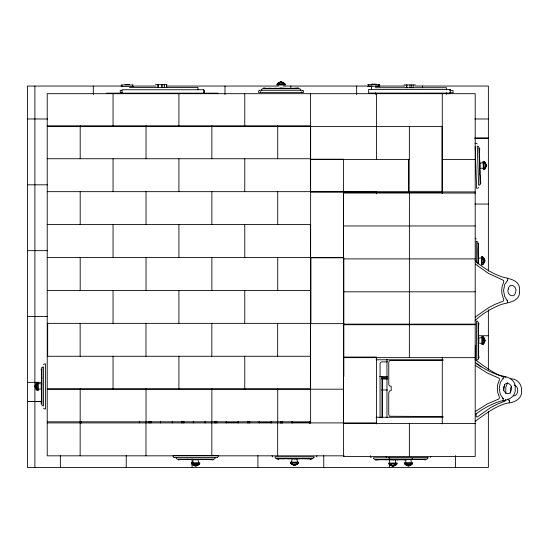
<?xml version="1.0" encoding="UTF-8"?>
<svg xmlns="http://www.w3.org/2000/svg" width="549" height="549" viewBox="0 0 549 549"><rect width="100%" height="100%" fill="white"/><g stroke="black" fill="none" stroke-linecap="round" stroke-linejoin="round"><path stroke-width="0.82" d="M475.304 360.473L475.304 345.28M310.597 458.895L310.583 459.239L310.597 458.669M424.555 459.52L424.542 459.863L424.555 459.232M386.963 359.382L386.963 417.556M503.68 390.517L504.648 384.595M41.779 403.81L41.12 403.81C41.731 397.222 41.786 392.219 41.12 385.933C42.3 383.593 40.804 380.8 41.758 378.192C40.949 375.193 42.122 372.599 41.12 369.045L41.779 369.045M317.048 455.814L316.272 456.83M431.006 456.439L430.224 457.461M192.795 462.8L193.207 459.856M291.649 462.134L292.164 458.442M405.601 462.766L406.02 459.815M486.037 166.882L485.954 167.122A4.673 3.953 -38.3 0 1 485.337 168.275L484.911 168.817A5.449 4.612 -73.7 0 1 484.184 169.517A5.408 4.57 -73.7 0 0 485.131 168.55M478.666 187.442L477.946 188.211L476.621 188.293L475.173 146.679M484.417 262.154L484.328 262.388A4.673 3.953 -36.6 0 1 483.676 263.527L483.237 264.055A5.449 4.612 -72 0 1 482.489 264.728A5.408 4.57 -72 0 0 483.463 263.794M484.643 341.958L484.561 342.192A4.673 3.953 -36.6 0 1 483.902 343.331L483.47 343.859A5.449 4.612 -72 0 1 482.722 344.532A5.408 4.57 -72 0 0 483.696 343.592M35.445 384.979L35.534 384.739A4.673 3.953 -36.3 0 1 36.193 383.607L36.632 383.085A5.449 4.612 -71.7 0 1 37.387 382.413A5.408 4.57 -71.7 0 0 36.406 383.346M43.529 364.687L44.27 363.946L45.594 363.905L45.594 408.943L44.27 408.909L43.529 408.161M391.217 459.842C386.022 459.945 381.342 459.341 375.557 460.172L375.557 459.513M412.395 458.6L411.908 459.239C408.676 459.884 405.485 459.211 402.156 459.534C398.519 459.623 395.328 459.06 391.108 459.863L391.108 459.204M485.11 168.042C486.139 166.546 484.637 169.442 485.282 167.651M483.559 343.351L484.211 342.583L483.69 343.31M507.42 280.512L507.777 279.276L507.235 278.501M503.069 378.398L503.426 377.163L502.884 376.388M507.653 382.632L505.814 387.409L505.814 393.64M36.193 383.751L35.884 384.348L36.406 383.627M511.332 386.489L510.268 388.877L510.522 393.063M507.578 280.34L504.682 284.554L503.557 290.572L504.675 296.59L507.695 301.044L507.228 302.657M503.227 378.227L500.331 382.44L499.206 388.452L500.324 394.477L503.344 398.931L502.877 400.537M278 83.187L277.739 83.414A5.449 4.612 -18.3 0 0 277.067 84.162A5.408 4.57 -18.3 0 1 278 83.187L278.261 82.974A4.673 3.953 -53.7 0 1 279.393 82.316L279.633 82.22M198.759 464.619L199.019 464.392A5.449 4.612 -18.3 0 0 199.692 463.637A5.408 4.57 -18.3 0 1 198.759 464.619L198.498 464.831A4.673 3.953 -53.7 0 1 197.366 465.49L197.125 465.579M297.613 463.946L297.874 463.72A5.449 4.612 -18.3 0 0 298.546 462.972A5.408 4.57 -18.3 0 1 297.613 463.946L297.345 464.159A4.673 3.953 -53.7 0 1 296.213 464.818L295.98 464.914M396.021 464.879L396.282 464.653A5.449 4.612 -18.3 0 0 396.954 463.905A5.408 4.57 -18.3 0 1 396.021 464.879L395.76 465.092A4.673 3.953 -53.7 0 1 394.628 465.751L394.388 465.847M411.572 464.578L411.832 464.351A5.449 4.612 -18.3 0 0 412.505 463.603A5.408 4.57 -18.3 0 1 411.572 464.578L411.304 464.79A4.673 3.953 -53.7 0 1 410.172 465.449L409.938 465.538M475.063 320.424C482.935 313.452 492.041 307.804 501.964 304.27C509.493 302.3 520.555 301.161 519.574 290.586C520.569 280.004 509.506 278.844 501.971 276.895C492.041 273.368 482.935 267.72 475.063 260.748M478.282 263.726C478.68 257.001 477.747 250.715 478.639 243.351L477.98 243.358M475.304 411.53L487.279 403.913L498.966 398.938L499.487 397.716L497.703 392.254L497.353 388.452L497.703 384.65L499.405 379.73L499.261 378.316L487.279 373.025L475.304 365.414M475.551 414.303C483.161 408.477 491.726 403.844 500.914 401.079C508.045 400.537 516.019 396.996 515.223 388.472C516.026 379.949 508.058 376.381 500.921 375.852C491.726 373.094 483.161 368.468 475.551 362.642M475.187 317.15L488.411 307.804L494.889 304.421L502.932 301.25L503.838 299.829L502.054 294.374L501.704 290.565L502.054 286.763L503.756 281.843L503.611 280.429L488.411 273.368L475.187 264.021M509.204 402.609L509.671 400.996L507.983 399.034M259.341 90.304L258.6 91.052L258.558 92.376L303.597 92.376L303.563 91.052L302.815 90.304M217.418 457.502L218.166 456.754L218.2 455.43L173.161 455.43L173.196 456.754L173.944 457.502M475.187 421.22C485.165 414.337 495.054 406.178 507.242 403.144C514.372 402.602 522.346 399.061 521.55 390.538C521.969 384.135 517.062 378.632 510.57 378.824M479.442 163.293L483.106 162.648M478.666 258.263L481.617 257.838M478.158 338.177L481.844 337.635M38.224 389.31L41.175 388.898M411.777 459.232C416.629 460.055 420.582 458.827 425.873 459.863L425.873 459.204M513.747 396.007C518.963 395.465 519.1 386.077 514.077 385.048M475.05 143.282L476.381 143.275L477.15 143.989M479.051 148.285L479.709 148.257C479.325 154.866 479.442 159.869 480.327 166.127C479.236 168.509 480.821 171.24 479.963 173.889C480.876 176.853 479.799 179.482 480.917 183.002L480.258 183.03M478.213 323.162L478.872 323.155C478.296 329.743 478.268 334.753 478.968 341.032C477.802 343.379 479.304 346.158 478.371 348.78C479.195 351.772 478.035 354.366 479.057 357.921L478.399 357.921M478.412 324.473L478.55 324.473M280.56 81.575L281.603 81.575M280.024 82.103L282.131 82.103M371.44 84.134L376.182 84.134M124.863 84.471L129.605 84.471M276.868 84.471L285.295 84.471M155.47 84.663L166.848 84.663M367.713 84.663L379.826 84.663M121.13 84.999L133.249 84.999M276.868 84.999L285.295 84.999M404.009 84.951L415.38 84.951M121.953 86.056L27.45 86.056L27.45 467.425L488.37 467.425L488.37 411.716M132.892 86.056L156.04 86.056M166.326 86.056L278.851 86.056M283.49 86.056L372.057 86.056M375.482 86.056L404.634 86.056M414.92 86.056L488.37 86.056L488.37 271.172M367.713 86.241L379.826 86.241M121.13 86.577L133.249 86.577M129.42 87.428L197.956 87.428L197.956 89.604M375.379 87.716L446.495 87.716L446.495 89.885M259.615 90.269L302.547 90.269M121.967 90.331L120.265 90.331L120.265 92.438L121.967 92.438M449.672 90.612L453.076 90.612L453.076 92.719L449.672 92.719M106.458 93.165L161.914 93.165M162.538 93.165L217.994 93.165M27.45 118.982L47.708 118.982M474.864 118.982L488.37 118.982M47.269 125.817L310.638 125.817L310.638 158.743L47.221 158.743M47.221 126.606L442.281 126.606M474.864 138.073L488.37 138.073M474.864 138.204L488.37 138.204M310.59 159.533L409.355 159.533L409.355 126.606M442.281 159.533L475.201 159.533M27.45 184.821L47.708 184.821M442.062 191.361L409.142 191.361L409.142 159.725M47.221 191.663L409.403 191.663L409.355 357.653M442.281 191.924L475.201 191.924M310.638 192.123L376.436 192.191L376.436 193.9M375.646 192.452L442.707 192.452M343.516 193.042L475.201 193.042M474.864 204.05L488.37 204.05M47.221 224.582L310.638 224.582L310.59 257.508M343.516 225.968L475.201 225.968M27.45 250.667L47.708 250.667M47.221 257.508L343.564 257.508L343.564 159.203L310.638 159.203L310.59 389.193M343.516 258.888L475.201 258.888M47.221 290.428L310.638 290.428M343.516 291.807L475.201 291.807M27.45 316.512L47.708 316.512M47.221 323.347L310.59 323.347L310.638 423.368M343.825 323.649L310.906 323.649L310.906 257.804L343.825 257.804L343.825 376.49M343.516 324.136L475.201 324.136M343.516 324.733L475.201 324.733M478.241 335.734L488.37 335.734M47.221 356.274L310.59 356.274M343.516 357.063L376.436 357.063L376.436 423.924M343.516 357.653L475.201 357.653M376.044 359.78L443.16 359.78M443.139 360.384L390.27 360.384L389.186 361.029L388.74 362.58L388.795 384.65L389.502 385.981L391.183 386.276L391.183 390.662L389.502 390.957L388.74 392.858L388.74 414.358L389.502 416.259L443.139 416.554M387.47 361.853L381.13 361.921L380.052 363.479L380.052 417.707M379.743 376.49L387.457 376.49M381.912 378.007L387.045 378.007M381.994 378.131L387.381 378.131M381.569 378.199L387.656 378.199M381.418 378.467L387.114 378.467M381.61 378.542L384.966 378.542M381.569 378.659L387.553 378.659M381.665 378.94L387.649 378.94M27.45 382.351L41.799 382.351M47.269 388.891L310.638 388.891M47.221 389.193L343.564 389.193M381.569 389.982L387.553 389.982M27.45 401.449L41.799 401.449M27.45 401.58L41.799 401.58M376.044 417.261L443.16 417.261M47.269 421.817L310.638 421.817M225.522 422.613L238.348 422.613M258.874 422.613L271.7 422.613M291.368 422.613L310.178 422.613M47.221 422.902L376.436 422.902M343.516 423.499L475.201 423.499M344.264 455.828L47.221 455.828L47.221 93.687L475.201 93.687L475.201 456.418L343.516 456.418L343.516 192.191M174.218 457.537L217.143 457.537M389.55 457.797L373.45 457.797L373.45 458.326L374.507 459.376L391.259 459.376M392.514 459.376L406.233 459.376M290.318 462.134L298.745 462.134M290.318 462.663L298.745 462.663M404.277 462.766L412.704 462.766M191.464 462.8L199.891 462.8M388.726 463.068L397.153 463.068M191.464 463.329L199.891 463.329M404.277 463.287L412.704 463.287M388.726 463.596L397.153 463.596M293.482 465.03L295.588 465.03M294.01 465.559L295.053 465.559M407.433 465.662L409.54 465.662M194.627 465.703L196.734 465.703M391.89 465.964L393.997 465.964M195.156 466.225L196.206 466.225M407.969 466.183L409.012 466.183M392.418 466.492L393.461 466.492M480.348 168.104L483.312 168.413M475.194 238.239L476.209 239.014M398.876 459.534L398.046 460.172L396.968 459.842M478.186 342.905L481.878 343.406M38.224 383.538L41.909 384.06M476.793 363.905L478.001 364.618M475.187 359.849C484.335 365.922 493.029 373.656 503.948 376.847M484.925 162.669L485.474 163.376L485.11 162.737M483.429 257.913L483.957 258.634L483.614 257.982M483.662 337.71L484.191 338.438L483.875 337.834M36.406 389.227L35.884 388.5L36.227 389.152M504.606 377.06L505.924 377.492M282.529 82.22L282.762 82.316A4.673 3.953 53.7 0 1 283.895 82.974L284.423 83.414A5.449 4.612 18.3 0 1 285.096 84.162M407.042 465.538L406.802 465.449A4.673 3.953 53.7 0 1 405.67 464.79L405.148 464.351A5.449 4.612 18.3 0 1 404.476 463.603A5.408 4.57 18.3 0 0 405.409 464.578M391.492 465.847L391.259 465.758A4.673 3.953 53.7 0 1 390.126 465.092L389.598 464.653A5.449 4.612 18.3 0 1 388.925 463.905A5.408 4.57 18.3 0 0 389.859 464.879M293.084 464.914L292.85 464.818A4.673 3.953 53.7 0 1 291.718 464.159L291.19 463.72A5.449 4.612 18.3 0 1 290.517 462.972A5.408 4.57 18.3 0 0 291.45 463.946M194.229 465.579L193.996 465.49A4.673 3.953 53.7 0 1 192.864 464.831L192.335 464.392A5.449 4.612 18.3 0 1 191.663 463.637A5.408 4.57 18.3 0 0 192.596 464.619M405.944 459.602L404.956 460.172L403.879 459.842M396.728 459.602L395.74 460.172L394.662 459.842M394.422 459.602L393.434 460.172L392.357 459.842M386.75 457.461L385.968 456.439M371.206 457.763L370.458 457.015L370.424 455.691M272.791 456.83L272.016 455.814M390.106 464.749L390.867 465.408L390.14 464.879M291.697 463.816C293.434 465.017 291.272 463.624 291.855 464.159M405.759 464.756L406.411 465.106L405.69 464.578M192.953 464.797L193.605 465.147L192.877 464.619M403.776 459.705C402.094 459.877 400.736 459.733 399.274 459.842M478.604 365.099L481.013 367.027M484.918 162.387L484.678 162.133A5.449 4.612 69.7 0 0 483.902 161.488A5.408 4.57 69.7 0 1 484.918 162.387L485.138 162.648A4.673 3.953 34.3 0 1 485.838 163.753L485.934 163.986M507.571 300.818L506.899 300.063M509.547 400.77L508.868 400.015M503.22 398.704L502.548 397.95M483.429 257.632L483.202 257.371A5.449 4.612 71.4 0 0 482.447 256.699A5.408 4.57 71.4 0 1 483.429 257.632L483.642 257.893A4.673 3.953 36 0 1 484.307 259.025L484.396 259.258M483.662 337.429L483.429 337.175A5.449 4.612 71.4 0 0 482.681 336.503A5.408 4.57 71.4 0 1 483.662 337.429L483.875 337.697A4.673 3.953 36 0 1 484.541 338.822L484.63 339.062M36.406 389.509L36.632 389.769A5.449 4.612 71.7 0 0 37.387 390.442A5.408 4.57 71.7 0 1 36.406 389.509L36.193 389.241A4.673 3.953 36.3 0 1 35.534 388.109L35.445 387.875M505.732 399.267L505.293 401.003L496.866 404.373L490.381 407.756L477.163 417.103L476.23 416.712L476.031 413.912M410.961 459.815L411.373 462.766M395.41 460.117L395.829 463.068M296.899 458.442L297.421 462.134M198.148 459.856L198.566 462.8M278.467 458.895L278.48 459.239L278.467 458.669M486.613 164.892L486.647 165.935M486.064 164.377L486.139 166.484M483.587 161.303L483.882 169.723M483.058 161.317L483.353 169.744M485.048 260.178L485.055 261.228M485.282 339.982L485.289 341.025M484.52 259.65L484.534 261.756M484.753 339.454L484.767 341.56M482.132 256.507L482.18 264.934M482.365 336.304L482.413 344.731M481.61 256.507L481.651 264.934M481.837 336.311L481.885 344.738M477.959 264.11L477.843 242.301L476.786 241.258L476.257 241.258L476.374 262.443M488.37 309.732L488.37 369.957M455.45 455.608L455.45 467.425M446.495 92.719L446.495 94.387M442.281 93.687L442.281 193.632M442.281 357.227L442.281 423.924M442.062 126.373L442.062 193.076M422.51 86.056L422.51 87.744M413.136 84.951L413.136 87.716M411.304 84.951L411.304 87.716M409.911 84.951L409.911 87.716M409.355 423.499L409.355 456.418M408.545 159.203L408.545 192.123M406.946 84.951L406.946 87.716M406.267 84.951L406.267 87.716M389.605 458.985L389.605 467.425M382.262 376.422L382.262 417.837M382.125 376.731L382.125 417.775M379.016 84.663L379.016 86.241M376.484 191.663L376.484 193.372M376.436 93.687L376.436 159.533M375.379 92.719L375.379 94.387M371.44 86.241L371.44 89.405M368.523 84.663L368.523 86.241M356.665 86.056L356.665 94.497M343.564 323.347L343.564 422.902M323.759 455.608L323.759 467.425M311.914 458.58L311.914 459.239C305.326 458.628 300.324 458.566 294.038 459.239C291.697 458.058 288.911 459.547 286.297 458.6C283.298 459.41 280.704 458.237 277.149 459.239L277.149 458.58M310.59 93.687L310.59 191.663M309.588 421.653L309.588 423.368M301.751 91.587L301.751 92.376M300.571 90.269L300.427 89.213L299.514 88.691L262.642 88.691L261.729 89.213L261.592 90.269M298.464 88.554L298.464 87.895C291.876 88.506 286.873 88.567 280.587 87.895C278.247 89.075 275.454 87.586 272.846 88.533C269.847 87.723 267.253 88.897 263.698 87.895L263.698 88.554M292.137 421.406L292.137 423.121M290.826 86.056L290.826 88.588M282.653 421.406L282.653 423.121M281.603 421.406L281.603 423.121M280.546 421.406L280.546 423.121M277.719 125.817L277.719 158.743M277.719 191.663L277.719 224.582M277.719 257.508L277.719 290.428M277.67 323.347L277.67 356.274M277.719 388.891L277.719 421.817M277.67 422.902L277.67 455.828M271.069 421.406L271.069 423.121M260.404 91.587L260.404 92.376M259.217 421.282L259.217 422.998M257.92 455.608L257.92 467.425M249.733 421.282L249.733 422.998M248.676 421.282L248.676 422.998M247.626 421.282L247.626 422.998M244.751 93.687L244.751 126.606M244.751 158.743L244.751 191.663M244.751 224.582L244.751 257.508M244.751 290.428L244.751 323.347M244.751 356.274L244.751 389.193M238.142 421.282L238.142 422.998M226.229 421.282L226.229 422.998M224.98 86.056L224.98 94.497M216.745 421.282L216.745 422.998M215.695 421.282L215.695 422.998M215.167 457.537L215.03 458.587L214.117 459.115L177.245 459.115L176.332 458.587L176.188 457.537M214.638 421.282L214.638 422.998M213.06 459.245L213.06 459.904C206.479 459.293 201.469 459.239 195.183 459.904C192.843 458.731 190.057 460.22 187.442 459.273C184.45 460.076 181.856 458.902 178.295 459.904L178.295 459.245M211.873 125.817L211.873 158.743M211.873 191.663L211.873 224.582M211.873 257.508L211.873 290.428M211.825 323.347L211.825 356.274M211.873 388.891L211.873 421.817M211.825 422.902L211.825 455.828M205.161 421.282L205.161 422.998M204.544 90.331L204.544 92.438M193.372 421.282L193.372 422.998M192.075 458.985L192.075 467.425M183.888 421.282L183.888 422.998M182.838 421.282L182.838 422.998M181.781 421.282L181.781 422.998M178.905 93.687L178.905 126.606M178.905 158.743L178.905 191.663M178.905 224.582L178.905 257.508M178.905 290.428L178.905 323.347M178.905 356.274L178.905 389.193M172.304 421.282L172.304 422.998M166.683 84.663L166.683 87.428M164.597 84.663L164.597 87.428M162.772 84.663L162.772 87.428M161.379 84.663L161.379 87.428M160.452 421.282L160.452 422.998M158.407 84.663L158.407 87.428M157.735 84.663L157.735 87.428M150.968 421.282L150.968 422.998M149.911 421.282L149.911 422.998M148.861 421.282L148.861 422.998M146.034 125.817L146.034 158.743M146.034 191.663L146.034 224.582M146.034 257.508L146.034 290.428M146.034 388.891L146.034 421.817M145.986 323.347L145.986 356.274M145.986 422.902L145.986 455.828M139.377 421.282L139.377 422.998M132.439 84.999L132.439 86.577M126.229 455.608L126.229 467.425M121.947 84.999L121.947 86.577M113.06 93.687L113.06 126.606M113.06 158.743L113.06 191.663M113.06 224.582L113.06 257.508M113.06 290.428L113.06 323.347M113.06 356.274L113.06 389.193M93.296 86.056L93.296 94.497M81.472 421.385L81.472 423.073M80.621 421.303L80.621 423.011M80.188 125.817L80.188 158.743M80.188 191.663L80.188 224.582M80.188 257.508L80.188 290.428M80.14 323.347L80.14 356.274M80.188 388.891L80.14 455.828M60.369 455.45L60.39 467.425M47.681 323.347L47.681 356.274M38.224 382.214L38.224 390.641M37.696 382.214L37.696 390.641M35.328 385.371L35.328 387.477M34.889 86.056L34.889 467.425M34.8 385.906L34.8 386.949M284.162 83.187A5.408 4.57 18.3 0 1 285.096 84.162M480.169 184.087L479.675 185.013L478.625 185.191L477.266 146.24L478.323 146.343L478.879 147.235L480.169 184.087M508.292 288.925C505.89 294.429 514.413 299.39 515.58 292.226C517.981 286.729 509.458 281.761 508.292 288.925M503.941 386.812C501.539 392.315 510.062 397.277 511.229 390.113C513.631 384.616 505.107 379.647 503.941 386.812M478.268 358.977L477.747 359.89L476.697 360.041L476.491 321.062L477.548 321.199L478.076 322.105L478.268 358.977M41.944 367.72L41.909 404.86L42.438 405.773L43.488 405.917L43.488 366.938L42.438 367.075L41.944 367.72M314.021 457.392L312.971 458.442L276.099 458.442L275.186 457.921L275.042 456.864L314.021 456.864L314.021 457.392M427.98 458.024L426.923 459.074L390.051 459.074L389.138 458.545L389.001 457.495L427.98 457.495L427.98 458.024M278.281 83.187L279.002 82.659L278.281 83.187M198.518 464.488L197.757 465.147L198.518 464.488M297.373 463.816L296.604 464.475L297.373 463.816M395.781 464.749L395.019 465.408L395.781 464.749M411.325 464.447L410.563 465.106L411.325 464.447M279.228 83.071L279.194 83.187A5.408 3.068 52.1 0 0 279.07 84.162A5.408 1.503 -58.2 0 1 279.887 83.187L280.162 82.316A4.673 3.719 58.7 0 0 279.311 82.974L279.228 83.071M197.571 464.619L197.448 464.831A4.673 3.719 58.7 0 1 196.597 465.49L196.871 464.619A5.408 1.503 -58.2 0 0 197.688 463.637A5.408 3.068 52.1 0 1 197.571 464.619M296.419 463.946L296.302 464.159A4.673 3.719 58.7 0 1 295.451 464.818L295.726 463.946A5.408 1.503 -58.2 0 0 296.542 462.972A5.408 3.068 52.1 0 1 296.419 463.946M394.827 464.879L394.71 465.092A4.673 3.719 58.7 0 1 393.859 465.751L394.134 464.879A5.408 1.503 -58.2 0 0 394.951 463.905A5.408 3.068 52.1 0 1 394.827 464.879M410.377 464.578L410.254 464.79A4.673 3.719 58.7 0 1 409.403 465.449L409.684 464.578A5.408 1.503 -58.2 0 0 410.494 463.603A5.408 3.068 52.1 0 1 410.377 464.578M486.009 166.162L485.927 166.354A4.673 3.719 29.3 0 1 485.295 167.225L485.09 167.356A5.408 3.068 35.9 0 1 484.115 167.507A5.408 1.503 -33.8 0 0 485.062 166.663L486.009 166.162M484.41 261.427L484.321 261.626A4.673 3.719 31 0 1 483.669 262.477L483.456 262.6A5.408 3.068 37.6 0 1 482.475 262.724A5.408 1.503 -32.1 0 0 483.449 261.9L484.41 261.427M484.643 341.231L484.554 341.423A4.673 3.719 31 0 1 483.895 342.281L483.69 342.404A5.408 3.068 37.6 0 1 482.708 342.528A5.408 1.503 -32.1 0 0 483.683 341.704L484.643 341.231M483.635 262.902L483.333 263.547L483.669 262.889M35.534 385.508L36.406 385.233A5.408 1.503 -31.8 0 1 37.387 384.417A5.408 3.068 37.9 0 0 36.406 384.54L36.193 384.657A4.673 3.719 31.3 0 0 35.534 385.508M485.186 164.926L485.22 165.997L485.22 164.961M483.621 260.171L483.628 261.249L483.655 260.212M483.854 339.975C482.948 341.169 484.822 341.08 483.854 339.975M36.001 386.215C35.959 388.04 36.961 385.336 36.001 386.215M280.58 82.974L281.616 83.002L280.58 82.974M196.219 464.797C195.101 465.765 195.025 463.891 196.219 464.797M295.067 464.131C293.955 465.092 293.88 463.219 295.067 464.131M393.475 465.065C392.363 466.026 392.288 464.152 393.475 465.065M409.026 464.756L407.989 464.79L409.026 464.756M450.297 89.405L368.647 89.405L368.647 93.09L450.297 93.09L450.297 89.405M203.713 89.741L122.07 89.741L122.07 93.426L203.713 93.426L203.713 89.741M485.069 163.616L484.959 163.581A5.408 3.068 -39.9 0 0 483.978 163.499A5.408 1.503 29.8 0 1 484.98 164.275L485.865 164.522A4.673 3.719 -33.3 0 0 485.172 163.691L485.069 163.616M483.545 258.86L483.436 258.819A5.408 3.068 -38.2 0 0 482.454 258.709A5.408 1.503 31.5 0 1 483.443 259.519L484.314 259.787A4.673 3.719 -31.6 0 0 483.648 258.943L483.545 258.86M483.779 338.664L483.669 338.623A5.408 3.068 -38.2 0 0 482.688 338.513A5.408 1.503 31.5 0 1 483.669 339.323L484.547 339.591A4.673 3.719 -31.6 0 0 483.882 338.747L483.779 338.664M36.406 388.315L36.193 388.191A4.673 3.719 -31.3 0 1 35.534 387.34L36.406 387.621A5.408 1.503 31.8 0 0 37.387 388.431A5.408 3.068 -37.9 0 1 36.406 388.315M281.994 82.316L282.275 83.187A5.408 1.503 58.2 0 1 283.085 84.162A5.408 3.068 -52.1 0 0 282.968 83.187L282.845 82.974A4.673 3.719 -58.7 0 0 281.994 82.316M407.763 465.538L407.571 465.449A4.673 3.719 -58.7 0 1 406.72 464.79L406.603 464.578A5.408 3.068 -52.1 0 1 406.48 463.603A5.408 1.503 58.2 0 0 407.296 464.578L407.763 465.538M392.219 465.847L392.027 465.758A4.673 3.719 -58.7 0 1 391.176 465.092L391.053 464.879A5.408 3.068 -52.1 0 1 390.936 463.905A5.408 1.503 58.2 0 0 391.746 464.879L392.219 465.847M293.804 464.914L293.612 464.818A4.673 3.719 -58.7 0 1 292.761 464.159L292.644 463.946A5.408 3.068 -52.1 0 1 292.528 462.972A5.408 1.503 58.2 0 0 293.338 463.946L293.804 464.914M194.957 465.579L194.765 465.49A4.673 3.719 -58.7 0 1 193.914 464.831L193.79 464.619A5.408 3.068 -52.1 0 1 193.673 463.637A5.408 1.503 58.2 0 0 194.49 464.619L194.957 465.579M283.655 83.187L283.154 82.659L283.655 83.187"/></g></svg>
